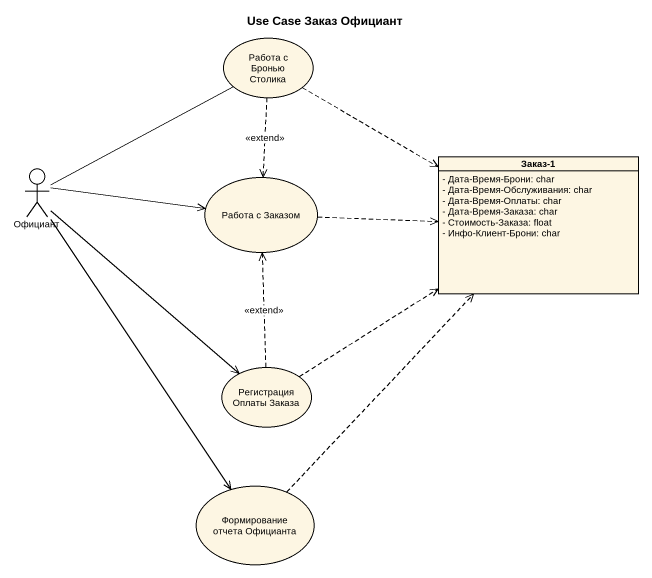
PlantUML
@startuml
title Use Case Заказ Официант
allowmixing
hide circle
hide empty members
skinparam classAttributeIconSize 0
usecase "Работа с Бронью Столика" as Работа_с_Бронью_Столика
actor Официант
usecase "Работа с Заказом" as Работа_с_Заказом
class "Заказ-1" as Заказ_1 {
  - Дата-Время-Брони: char
  - Дата-Время-Обслуживания: char
  - Дата-Время-Оплаты: char
  - Дата-Время-Заказа: char
  - Стоимость-Заказа: float
  - Инфо-Клиент-Брони: char
}
usecase "Регистрация Оплаты Заказа" as Регистрация_Оплаты_Заказа
usecase "Формирование отчета Официанта" as Формирование_отчета
Работа_с_Бронью_Столика ..> Работа_с_Заказом : <<extend>>
Работа_с_Бронью_Столика .right.> Заказ_1
Официант -up- Работа_с_Бронью_Столика
Официант -right-> Работа_с_Заказом
Официант --> Регистрация_Оплаты_Заказа
Официант --> Формирование_отчета
Работа_с_Заказом .right.> Заказ_1
Регистрация_Оплаты_Заказа .up.> Работа_с_Заказом : <<extend>>
Регистрация_Оплаты_Заказа .up.> Заказ_1
Формирование_отчета .up.> Заказ_1
@enduml
